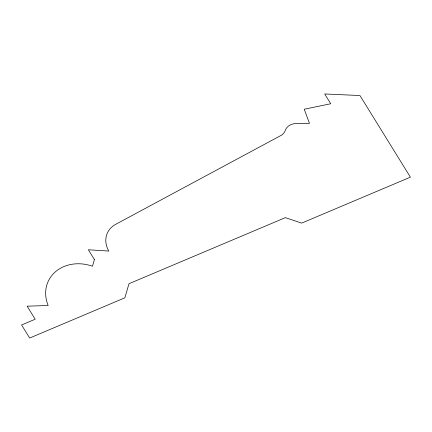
<?xml version="1.0" encoding="UTF-8"?>
<svg xmlns="http://www.w3.org/2000/svg" width="432" height="432" viewBox="0 0 432 432"><rect width="100%" height="100%" fill="white"/><g stroke="black" fill="none" stroke-linecap="round" stroke-linejoin="round"><path stroke-width="0.65" d="M94.408 259.562L92.459 266.209A38.059 32.454 24.8 0 0 55.161 272.014A38.059 32.454 24.8 0 0 48.157 305.516L27.124 306.169L35.197 319.226L21.6 324.972L29.673 338.035L124.853 297.815L129.001 283.711L285.368 217.642L301.622 223.123L410.4 177.163L359.948 95.537L324.68 93.965L330.734 103.761L304.236 109.22L309.479 123.363L296.179 123.552A13.63 11.621 24.8 0 0 284.888 131.393A15.995 13.635 24.8 0 1 281.961 134.93L115.619 224.37A24.079 20.531 24.8 0 0 108.815 251.062L88.355 249.766L94.408 259.562"/></g></svg>
